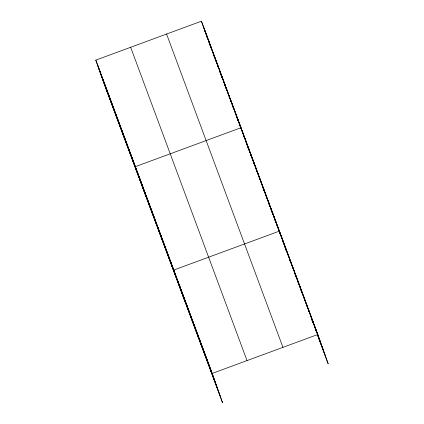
<?xml version="1.0" encoding="UTF-8"?>
<svg xmlns="http://www.w3.org/2000/svg" width="424" height="424" viewBox="0 0 424 424"><rect width="100%" height="100%" fill="white"/><g stroke="black" fill="none" stroke-linecap="round" stroke-linejoin="round"><path stroke-width="0.64" d="M95.803 60.129L212.175 373.433L222.573 402.8L106.201 89.49L95.803 60.129L201.427 21.2L317.799 334.51L328.197 363.871L317.226 334.335M135.367 166.653L240.996 127.725L243.784 135.606L241.987 130.762M212.175 373.433L317.799 334.51M211.412 48.447L215.01 58.13L210.421 45.41M215.233 58.735L232.771 105.947L230.206 98.67M232.993 106.551L234.567 110.791M251.326 155.915L256.584 170.066L253.796 162.191M256.817 170.681L262.074 184.838L259.281 176.956M262.302 185.452L267.56 199.609M267.788 200.223L280.359 234.075L277.566 226.193M280.587 234.689L285.845 248.84L283.057 240.964M286.073 249.46L294.76 272.844M294.987 273.459L300.245 287.615L297.685 280.349M300.473 288.23L305.731 302.386L303.171 295.12M305.958 303.001L311.216 317.157L308.656 309.891M311.449 317.772L316.702 331.923M316.935 332.538L320.592 342.385M207.855 39.199L206.732 36.172L207.378 37.996M208.529 41.011L210.325 45.856M210.553 46.46L211.899 50.09M212.127 50.695L213.701 54.935M213.924 55.539L217.523 65.222M217.745 65.826L218.869 68.852M219.319 70.066L220.893 74.301M221.116 74.905L222.69 79.145M223.141 80.353L224.715 84.588M224.937 85.198L226.511 89.432M226.739 90.036L228.086 93.667M228.313 94.276L229.888 98.511M230.11 99.115L231.907 103.96M232.135 104.564L233.709 108.798M234.154 110.012L237.08 117.877M237.302 118.487L239.104 123.326M239.327 123.93L240.901 128.17M241.124 128.774L242.475 132.405M242.698 133.009L244.272 137.249M245.173 139.671L248.125 147.616M248.353 148.236L249.725 151.924M249.953 152.539L253.61 162.387M253.838 163.002L255.211 166.696M255.439 167.31L257.039 171.619M257.267 172.234L259.096 177.158M259.324 177.773L260.696 181.467M260.924 182.082L262.525 186.39M262.753 187.005L264.581 191.929M264.809 192.544L265.498 194.388M266.41 196.853L268.01 201.162M268.927 203.621L270.067 206.7M270.3 207.315L273.496 215.933M273.724 216.547L275.558 221.471M275.786 222.086L277.386 226.395M277.614 227.01L278.981 230.698M279.215 231.319L281.043 236.237M281.271 236.857L282.872 241.161M283.783 243.625L284.472 245.47M286.529 251.008L284.7 246.084L285.347 247.913M286.757 251.623L288.357 255.932M289.269 258.396L289.958 260.241M290.186 260.855L291.786 265.164M292.242 266.394L293.843 270.703M294.987 273.782L297.272 279.935M297.5 280.55L299.328 285.474M299.556 286.089L302.757 294.707M302.985 295.321L304.814 300.245M305.041 300.86L306.642 305.169M306.87 305.784L308.243 309.472M308.471 310.092L309.615 313.166M310.527 315.631L312.128 319.94M312.356 320.555L315.101 327.938M316.012 330.402L323.099 349.477M209.991 45.289L211.115 48.315M213.813 55.581L214.486 57.394M215.164 59.212L215.837 61.03M217.634 65.868L218.307 67.686M219.431 70.713L220.109 72.525M221.005 74.947L221.683 76.765M221.906 77.369L222.579 79.187M224.826 85.24L225.504 87.053M225.727 87.657L226.851 90.683M229.098 96.736L229.776 98.553M232.919 107.028L233.598 108.841M236.295 116.107L237.869 120.342M240.117 126.394L240.79 128.212M243.487 135.473L244.611 138.5M247.309 145.761L248.883 150.001L248.236 148.172M250.711 154.924L251.856 157.998M253.229 161.692L254.368 164.772M256.197 169.695L257.341 172.769M259.17 177.693L259.854 179.543M262.143 185.696L263.283 188.77M263.511 189.385L264.2 191.235M265.567 194.923L266.712 198.003M268.085 201.697L268.768 203.541M268.996 204.156L269.685 206.006M271.058 209.695L272.197 212.774M274.487 218.927L275.171 220.772M276.999 225.695L277.683 227.545M279.973 233.698L280.656 235.543M282.485 240.466L283.168 242.316M284.313 245.39L284.997 247.24M285.458 248.469L286.142 250.314M289.343 258.932L290.488 262.006M291.399 264.47L292.544 267.544M294.828 273.703L295.973 276.777M297.341 280.471L298.03 282.315M300.314 288.468L301.459 291.548M306.261 304.469L306.944 306.319M310.145 314.931L310.829 316.781M311.746 319.24L312.886 322.32M313.113 322.934L313.802 324.779M314.714 327.243L316.315 331.552M317.459 334.626L325.69 356.785M285.453 248.787L286.136 250.637M311.741 319.564L312.424 321.408M166.574 34.047L282.941 347.351M130.661 47.281L247.028 360.591M98.591 68.004L214.963 381.314M101.103 75.096L217.475 388.405M103.689 82.404L220.061 395.709M315.97 329.586L318.763 337.462M314.142 324.662L316.717 331.934M312.313 319.738L315.106 327.62M310.485 314.815L313.278 322.696M304.999 300.044L309.615 312.848M301.342 290.196L304.13 298.077M299.514 285.273L302.301 293.154M295.857 275.425L298.644 283.306M294.028 270.501L296.816 278.382M292.2 265.578L294.775 272.855M290.371 260.654L293.159 268.535M288.543 255.736L291.33 263.611M284.886 245.888L289.502 258.688M281.229 236.041L284.016 243.917M282.813 240.768L279.395 231.117L173.771 270.04L184.17 299.408M283.025 241.357L284.069 244.314M275.738 221.27L278.531 229.151M273.909 216.346L276.702 224.227M272.081 211.422L274.874 219.303M270.252 206.499L273.045 214.38M268.424 201.575L271.217 209.456M264.767 191.728L269.388 204.532M262.938 186.804L265.731 194.685M261.11 181.88L263.903 189.761M257.453 172.033L260.246 179.914M255.624 167.114L258.412 174.99M251.967 157.267L254.755 165.143M250.139 152.343L252.927 160.219M248.31 147.419L251.098 155.295L244.012 136.221L245.04 139.152M244.653 137.572L249.27 150.377M242.825 132.648L245.613 140.529M245.671 140.922L246.726 143.911M246.943 144.52L247.589 146.349M239.194 122.88L241.77 130.157L232.002 103.514M237.398 118.042L240.191 125.923M235.601 113.197L238.389 121.079M233.799 108.359L236.592 116.234M226.607 88.987L231.197 101.712M224.81 84.148L227.598 92.024M223.008 79.304L225.801 87.185M221.211 74.46L224.005 82.341M219.415 69.621L222.203 77.502M217.613 64.777L220.406 72.658M215.816 59.938L218.609 67.814M214.019 55.094L216.807 62.975M208.624 40.566L211.2 47.843L204.22 29.081L205.264 32.033M206.822 35.727L209.615 43.603M205.025 30.883L207.818 38.764M203.228 26.044L206.016 33.92M201.427 21.2L204.002 28.472M205.476 32.627L206.101 34.397M210.341 368.509L213.134 376.39M208.513 363.585L211.306 371.466M206.684 358.662L209.477 366.543M204.856 353.743L207.649 361.619M203.027 348.82L205.82 356.695M201.199 343.896L203.992 351.772M199.37 338.972L202.163 346.848M197.542 334.048L200.335 341.924M193.885 324.201L198.506 337.006M192.056 319.277L194.849 327.158M190.228 314.354L193.021 322.235M188.399 309.43L191.192 317.311M186.571 304.506L189.358 312.387M184.742 299.583L187.53 307.464M182.914 294.659L185.701 302.54M181.085 289.735L183.873 297.616M179.257 284.811L182.044 292.692M177.428 279.888L180.216 287.769M171.943 265.122L174.73 272.998M170.114 260.198L172.902 268.074M168.286 255.274L171.073 263.15M166.457 250.351L169.245 258.227M164.629 245.427L167.416 253.303M162.8 240.503L165.588 248.385M160.972 235.58L163.759 243.461M159.138 230.656L161.931 238.537M157.309 225.732L160.102 233.613M153.652 215.885L158.274 228.69M151.824 210.961L154.617 218.842M149.995 206.038L152.788 213.919M148.167 201.114L150.96 208.995M146.338 196.19L149.131 204.071M144.51 191.266L147.303 199.148M142.681 186.343L145.474 194.224M140.853 181.419L143.646 189.3M139.024 176.501L141.817 184.376M137.196 171.577L139.989 179.453M133.571 161.809L145.766 196.015M131.769 156.965L134.562 164.846M129.972 152.126L132.765 160.007M128.175 147.282L130.963 155.163M126.373 142.443L129.166 150.319M124.577 137.599L127.37 145.48M122.78 132.76L125.568 140.636M120.978 127.916L123.771 135.797M117.384 118.232L121.974 130.952M115.582 113.388L118.376 121.269M113.786 108.549L116.579 116.425M111.989 103.705L114.777 111.586M110.187 98.861L112.98 106.742M108.39 94.022L111.183 101.898M106.594 89.178L109.381 97.059M104.792 84.339L107.585 92.215M102.995 79.495L105.788 87.376M99.396 69.812L103.986 82.532M97.6 64.967L100.393 72.849"/></g></svg>
